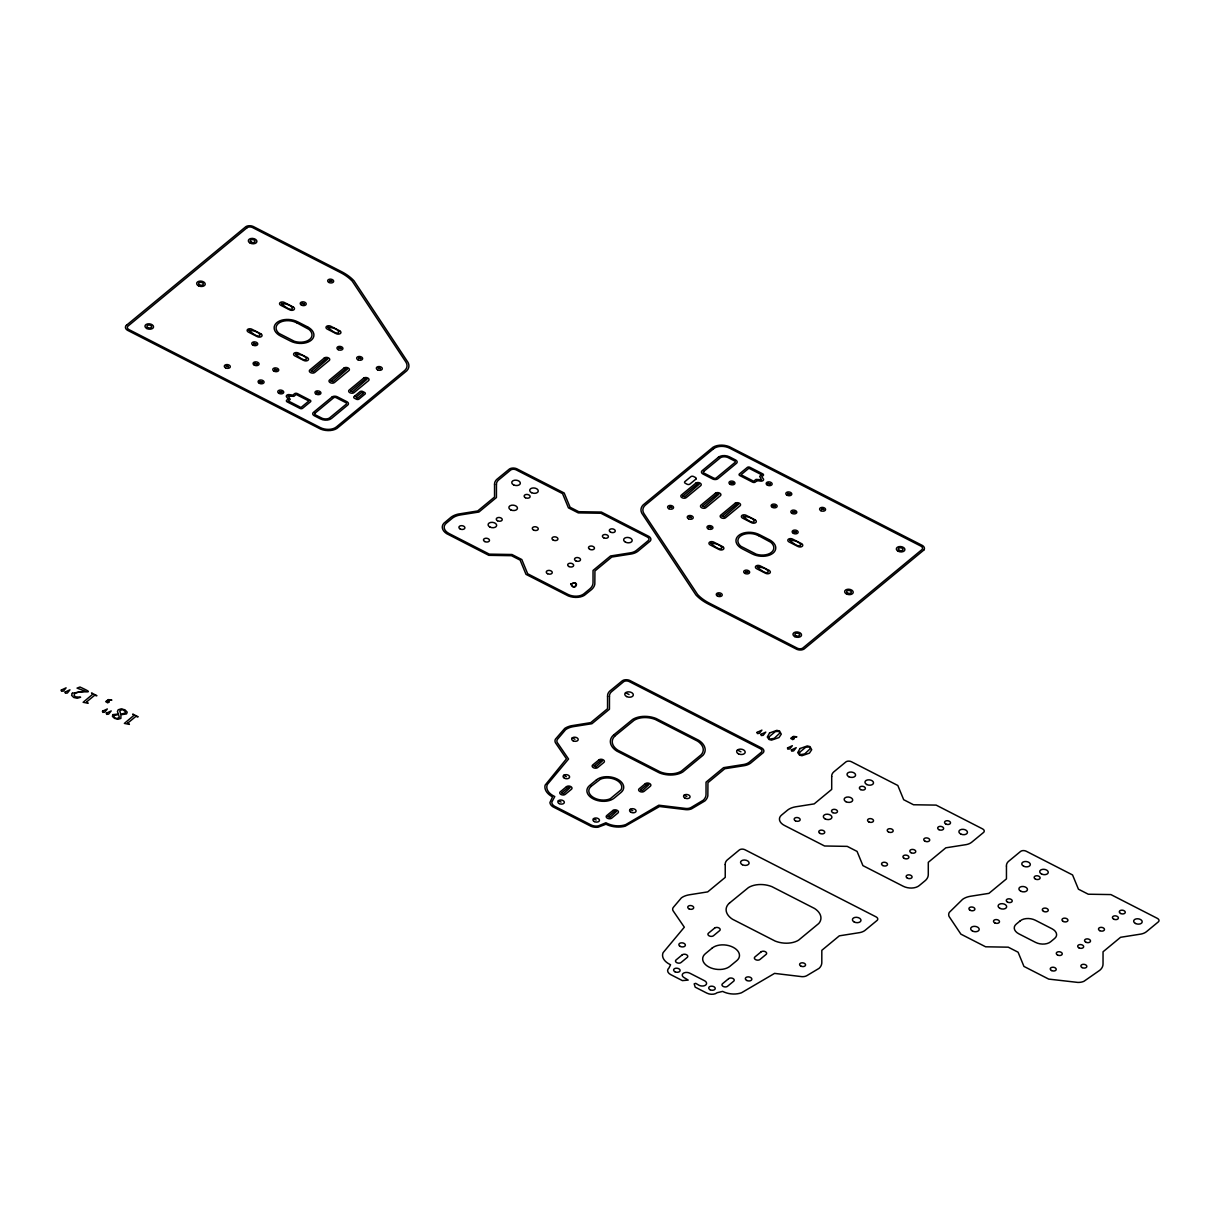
<?xml version="1.0" encoding="UTF-8"?>
<svg xmlns="http://www.w3.org/2000/svg" width="1220" height="1220" viewBox="0 0 1220 1220"><rect width="100%" height="100%" fill="white"/><g stroke="black" fill="none" stroke-linecap="round" stroke-linejoin="round"><path stroke-width="1.5" d="M761.585 474.748L759.694 476.334L761.478 479.734L755.988 479.414L753.716 481.259L740.997 474.748L748.897 468.236L761.585 474.733M625.54 692.731L629.062 694.531M737.429 750.025L740.937 751.81M572.271 737.886L574.94 739.259M684.145 795.165L686.814 796.538M563.67 775.341L566.354 776.698M630.16 809.378L632.829 810.736M558.424 800.701L561.093 802.058M593.545 818.681L596.214 820.038M494.542 484.63L494.542 497.028L477.706 510.951L458.125 514.093A20.13 12.536 6.9 0 0 451.08 517.173L443.775 523.334A13.481 8.403 6.9 0 0 446.642 533.659L488.808 555.329L511.454 555.695L520.147 560.148L526.003 574.361L568.322 595.955A13.481 8.403 6.9 0 0 584.41 595.329L591.349 589.733A20.069 12.49 6.9 0 0 594.826 584.075L594.933 570.975L611.769 557.052L631.03 554.033A14.899 9.272 6.9 0 0 638.029 551.15L650.245 541.009A5.963 3.721 6.9 0 0 648.964 536.449L601.399 512.064L578.783 511.699L570.091 507.245L564.204 493.017L516.609 468.678A5.963 3.721 6.9 0 0 509.502 468.953L496.769 479.414A14.991 9.333 6.9 0 0 494.618 483.15L494.542 484.63M496.449 484.752L496.433 497.546L478.911 512.034L460.626 514.916A18.163 11.3 6.9 0 0 452.589 518.012L446.245 523.258A11.575 7.198 6.9 0 0 449.112 533.537L489.327 554.139L511.973 554.505L521.809 559.538L527.665 573.751L567.91 594.369A11.575 7.198 6.9 0 0 583.953 593.759L589.763 588.94A18.163 11.3 6.9 0 0 593.027 582.687L593.042 570.457L610.549 555.969L629.672 552.95A13.008 8.098 6.9 0 0 636.474 550.342L648.278 540.597A4.056 2.516 6.9 0 0 647.271 536.998L600.88 513.254L578.265 512.888L568.428 507.855L562.557 493.627L516.182 469.883A4.056 2.516 6.9 0 0 510.57 470.096L498.37 480.177A13.008 8.098 6.9 0 0 496.449 484.752M607.56 696.315L607.545 708.713L590.709 722.636L571.143 725.778A20.115 12.52 6.9 0 0 564.738 728.416L555.436 739.167A9.059 5.643 6.9 0 0 555.542 742.904L566.461 758.84L545.111 785.161A18.407 11.468 6.9 0 0 551.257 796.141L552.538 796.858L549.93 802.546A9.333 5.81 6.9 0 0 552.95 806.816L591.014 826.306A9.333 5.81 6.9 0 0 598.09 827.206L605.989 824.232L607.377 824.872A18.407 11.468 6.9 0 0 625.22 826.184L659.547 806.511L685.945 809.668A9.059 5.643 6.9 0 0 691.557 808.86L704.885 800.945A20.13 12.536 6.9 0 0 707.844 795.776L707.951 782.66L724.787 768.737L744.047 765.718A14.96 9.318 6.9 0 0 750.574 763.186L763.247 752.694A5.963 3.721 6.9 0 0 761.981 748.134L629.627 680.363A5.963 3.721 6.9 0 0 622.505 680.638L609.771 691.099A14.991 9.333 6.9 0 0 607.636 694.836L607.56 696.315M609.466 696.437L609.451 709.232L591.929 723.719L573.644 726.601A18.163 11.3 6.9 0 0 565.607 729.697L557.631 739.106A7.091 4.407 6.9 0 0 557.311 742.599L568.566 759.023L547.338 784.49A16.5 10.263 6.9 0 0 553.819 796.065L554.78 796.553L551.867 802.028A7.412 4.621 6.9 0 0 554.993 806.466L591.059 824.933A7.412 4.621 6.9 0 0 598.425 825.864L605.913 822.737L606.889 823.241A16.5 10.263 6.9 0 0 625.692 824.613L658.785 805.215L685.975 808.479A7.091 4.407 6.9 0 0 691.115 807.457L703.284 800.183A18.163 11.3 6.9 0 0 706.029 794.372L706.044 782.142L723.567 767.654L742.69 764.635A13.008 8.098 6.9 0 0 749.065 762.347L761.28 752.283A4.056 2.516 6.9 0 0 760.274 748.683L629.2 681.568A4.056 2.516 6.9 0 0 623.572 681.782L611.388 691.862A13.008 8.098 6.9 0 0 609.466 696.437M725.229 864.614L725.229 877.394L707.707 891.881L689.422 894.779A18.163 11.3 6.9 0 0 681.385 897.874L673.409 907.284A7.091 4.407 6.9 0 0 673.089 910.776L684.328 927.2L663.1 952.668A16.5 10.263 6.9 0 0 669.582 964.242L670.558 964.73L668.941 968.039A7.412 4.621 6.9 0 0 670.771 974.643L682.407 980.605L688.187 980.102L684.298 977.723A4.819 3.004 6.9 0 1 683.108 973.438A4.819 3.004 6.9 0 1 689.788 973.179L704.535 980.727A4.819 3.004 6.9 0 1 705.724 985.013A4.819 3.004 6.9 0 1 699.045 985.272L695.705 983.335L694.18 983.838L695.187 987.148L706.837 993.111A7.412 4.621 6.9 0 0 717.116 992.714L722.652 991.403A16.5 10.263 6.9 0 0 741.47 992.79L774.563 973.392L801.753 976.64A7.091 4.407 6.9 0 0 806.893 975.619L819.062 968.36A18.163 11.3 6.9 0 0 821.807 962.549L821.822 950.319L839.345 935.831L858.453 932.812A13.008 8.098 6.9 0 0 864.843 930.524L877.043 920.46A4.056 2.516 6.9 0 0 876.052 916.861L744.962 849.745A4.056 2.516 6.9 0 0 739.35 849.959L727.15 860.039A13.008 8.098 6.9 0 0 725.229 864.614M831.704 776.606L831.704 789.401L814.182 803.888L795.897 806.771A18.163 11.3 6.9 0 0 787.861 809.882L781.517 815.112A11.575 7.198 6.9 0 0 784.369 825.406L824.583 845.994L847.229 846.375L857.065 851.407L862.921 865.62L903.166 886.223A11.575 7.198 6.9 0 0 919.209 885.613L925.019 880.809A18.163 11.3 6.9 0 0 928.283 874.557L928.298 862.311L945.82 847.824L964.928 844.819A13.008 8.098 6.9 0 0 971.73 842.196L983.534 832.467A4.056 2.516 6.9 0 0 982.527 828.868L936.136 805.109L913.521 804.758L903.684 799.71L897.813 785.482L851.453 761.753A4.056 2.516 6.9 0 0 845.826 761.966L833.626 772.031A13.008 8.098 6.9 0 0 831.704 776.606M1006.454 866.078L1006.454 878.873L988.932 893.36L970.632 896.243A18.163 11.3 6.9 0 0 962.611 899.338L949.343 912.346A10.919 6.801 6.9 0 0 949.084 916.495L960.887 934.139L985.623 946.796L1008.254 947.178L1018.09 952.21L1023.946 966.423L1048.697 979.096L1077.855 982.42A10.919 6.801 6.9 0 0 1083.985 981.276L1099.769 970.281A18.163 11.3 6.9 0 0 1103.032 964.029L1103.048 951.783L1120.57 937.295L1139.678 934.276A13.008 8.098 6.9 0 0 1146.48 931.668L1158.283 921.923A4.056 2.516 6.9 0 0 1157.277 918.324L1110.886 894.58L1088.27 894.214L1078.434 889.182L1072.563 874.953L1026.203 851.224A4.056 2.516 6.9 0 0 1020.576 851.438L1008.376 861.503A13.008 8.098 6.9 0 0 1006.454 866.078M570.945 584.258C575.413 591.959 579.21 579.18 570.945 584.258M768.981 736.895L769.561 739.122L774.242 738.344L779.748 733.205L779.046 731.375L775.386 731.573L768.981 736.895M799.42 752.481L800 754.707L804.681 753.929L810.171 748.775L809.485 746.96L805.825 747.159L799.42 752.481M86.635 701.881L88.16 703.269L83.143 702.293L92.522 694.409L91.531 692.945L96.914 695.705L94.504 695.385L86.635 701.881M127.871 722.987L129.396 724.39L124.379 723.399L133.758 715.515L132.767 714.066L138.15 716.811L135.755 716.491L127.871 722.987M112.85 714.615L112.408 716.399L114.543 718.366L118.096 719.251L120.856 718.412L120.963 714.737L126.544 713.913L127.2 712.16L124.913 709.796L121.146 708.881L118.203 709.765L117.425 711.489L118.309 714.051L112.85 714.615M72.285 693.219L71.614 695.339L73.734 697.474L77.195 698.267L80.642 697.23L75.426 696.833L74.039 695.308L74.771 693.585C81.42 689.193 98.546 695.553 79.986 687.028L77.058 688.111L85.064 691.13L72.285 693.219M288.286 396.149L290.207 399.397L288.301 400.983L301.004 407.495L308.889 400.983L296.17 394.472L293.913 396.332L288.286 396.149M226.295 366.152L228.369 366.595L226.295 366.152M249.124 330.361C262.254 343.003 264.511 330.849 249.124 330.361M253.729 343.46L255.819 343.903L253.729 343.46M255.056 363.438L257.145 363.88L255.056 363.438M281.53 303.582C294.676 316.209 296.933 304.054 281.53 303.582M260.058 381.601L262.147 382.043L260.058 381.601M274.744 369.477L276.833 369.919L274.744 369.477M302.209 303.414L304.283 303.856L302.209 303.414M279.731 391.666L281.82 392.108L279.731 391.666M295.575 354.151C308.706 366.778 310.963 354.623 295.575 354.151M329.644 280.737L331.733 281.179L329.644 280.737M311.313 370.88L313.296 371.581L327.707 359.061L325.77 358.878L311.313 370.88M327.982 327.356C341.234 340.106 343.14 327.722 327.982 327.356M316.925 392.459L319.015 392.901L316.925 392.459M338.931 347.959L341.02 348.401L338.931 347.959M330.971 380.945L332.953 381.646L347.38 369.126L345.428 368.943L330.971 380.945M358.634 358.055L360.723 358.497L358.634 358.055M350.643 391.01L352.626 391.727L367.037 379.191L365.1 379.008L350.643 391.01M378.307 368.12L380.396 368.562L378.307 368.12M571.021 584.014C574.346 592.981 581.361 579.271 571.021 584.014M561.718 792.756L563.503 793.656L569.969 787.739L568.23 787.373L561.718 792.756M669.567 507.001L671.64 507.444L669.567 507.001M682.819 496.021L684.801 496.723L699.212 484.203L697.26 484.02L682.819 496.021M594.14 765.962L595.924 766.877L602.39 760.96L600.652 760.578L594.14 765.962M689.224 517.082L691.313 517.524L689.224 517.082M702.476 506.087L704.458 506.788L718.87 494.268L716.933 494.085L702.476 506.087M708.942 527.162L711.031 527.604L708.942 527.162M608.17 816.531L609.954 817.446L616.42 811.529L614.682 811.147L608.17 816.531M730.948 482.662L733.037 483.105L730.948 482.662M710.94 543.205C724.085 555.847 726.342 543.693 710.94 543.205M722.149 516.151L724.131 516.853L738.542 504.333L736.59 504.15L722.149 516.151M640.591 789.752L642.376 790.652L648.842 784.735L647.103 784.369L640.591 789.752M743.361 516.426C756.491 529.068 758.749 516.899 743.361 516.426M718.214 594.384L720.303 594.826L718.214 594.384M768.142 483.455L770.232 483.898L768.142 483.455M745.664 571.707L747.753 572.149L745.664 571.707M773.129 505.659L775.218 506.102L773.129 505.659M757.391 566.995C770.537 579.637 772.794 567.468 757.391 566.995M787.8 493.52L789.889 493.963L787.8 493.52M792.802 511.699L794.891 512.141L792.802 511.699M789.813 540.201C802.943 552.843 805.215 540.689 789.813 540.201M794.128 531.661L796.218 532.103L794.128 531.661M821.578 508.984L823.668 509.426L821.578 508.984M65.148 692.045L65.438 693.25L67.374 693.036L69.952 689.818L65.148 692.045M106.399 713.166L106.674 714.371L108.61 714.158L111.203 710.924L106.399 713.166M760.975 734.333L761.25 735.538L763.186 735.324L765.779 732.107L760.975 734.333M791.399 749.919L791.688 751.124L793.61 750.91L796.202 747.692L791.399 749.919M61.274 690.062L61.534 691.267L63.501 691.069L66.094 687.836L61.274 690.062M102.51 711.184L102.785 712.373L104.752 712.19L107.329 708.957L102.51 711.184M757.086 732.366L757.361 733.555L759.328 733.372L761.905 730.124L757.086 732.366M787.525 747.936L787.784 749.126L789.752 748.943L792.344 745.71L787.525 747.936M109.037 701.912L107.726 702.872L105.698 701.607L108.443 699.609C118.508 700.905 102.388 698.953 109.037 701.912M794.037 738.679L792.741 739.625L790.697 738.359L793.442 736.377C803.507 737.673 787.388 735.706 794.037 738.679M114.268 715.454L113.689 716.765L114.939 718L117.135 718.534L119.301 717.268L118.508 714.539L114.268 715.454M125.675 711.489L124.898 713.12L120.734 714.249L119.758 711.016L122.076 709.476L125.675 711.489M769.576 732.945L767.288 737.033L769.073 739.518L771.513 740.128L778.985 737.566L781.273 734.15L779.549 731.009L776.85 730.353L769.576 732.945M800.015 748.531L797.727 752.618L799.496 755.104L801.952 755.714L809.424 753.136L811.696 749.721L809.973 746.594L807.289 745.938L800.015 748.531M591.212 786.29L589.58 788.135A13.13 8.174 6.9 0 0 594.384 798.017A13.13 8.174 6.9 0 0 610.274 798.734L621.01 789.874A13.13 8.174 6.9 0 0 616.207 779.992A13.13 8.174 6.9 0 0 600.316 779.275L591.212 786.29M126.453 325.282L126.087 325.633A5.963 3.721 6.9 0 0 127.353 330.208L320.677 429.135A13.557 8.433 6.9 0 0 336.857 428.51L406.748 370.819A16.394 10.202 6.9 0 0 408.075 362.492L353.983 280.783A45.46 28.304 6.9 0 0 341.569 271.663L253.013 226.371A5.963 3.721 6.9 0 0 245.891 226.63L126.453 325.282M314.989 413.199L314.821 413.351A1.86 1.159 6.9 0 0 315.217 414.769L322.171 418.292A6.085 3.797 6.9 0 0 329.446 418.018L346.327 404.11A1.86 1.159 6.9 0 0 345.946 402.676L336.003 397.598A1.86 1.159 6.9 0 0 333.777 397.674L314.989 413.199M703.711 471.484L703.559 471.637A1.86 1.159 6.9 0 0 703.955 473.055L713.883 478.149A1.86 1.159 6.9 0 0 716.109 478.057L735.065 462.395A1.86 1.159 6.9 0 0 734.669 460.962L727.715 457.439A6.085 3.797 6.9 0 0 720.456 457.713L703.711 471.484M613.721 734.897L612.532 736.041A19.596 12.2 6.9 0 0 616.695 751.032L659.395 772.9A19.596 12.2 6.9 0 0 682.773 772.016L702.979 755.317A19.596 12.2 6.9 0 0 698.816 740.326L656.101 718.473A19.596 12.2 6.9 0 0 632.722 719.358L613.721 734.897M615.307 735.66L614.224 736.727A17.675 11.01 6.9 0 0 617.976 750.254L660.279 771.909A17.675 11.01 6.9 0 0 681.37 771.101L701.286 754.646A17.675 11.01 6.9 0 0 697.535 741.12L655.231 719.464A17.675 11.01 6.9 0 0 634.141 720.273L615.307 735.66M923.799 550.098L803.995 649.101A5.963 3.721 6.9 0 1 796.873 649.375L708.332 604.068A45.46 28.304 6.9 0 1 695.918 594.948L641.812 513.239A16.394 10.202 6.9 0 1 643.138 504.928L713.029 447.221A13.557 8.433 6.9 0 1 729.209 446.611L922.534 545.538A5.963 3.721 6.9 0 1 923.799 550.098M729.484 903.074L728.294 904.218A19.596 12.2 6.9 0 0 732.457 919.209L775.173 941.077A19.596 12.2 6.9 0 0 798.551 940.193L818.757 923.494A19.596 12.2 6.9 0 0 814.594 908.503L771.879 886.635A19.596 12.2 6.9 0 0 748.5 887.535L729.484 903.074M356.179 396.912L357.429 398.284L363.423 393.328L361.669 392.413L356.179 396.912M354.623 396.119L353.952 396.668A2.013 1.25 6.9 0 0 354.379 398.208L356.469 399.275A2.013 1.25 6.9 0 0 358.863 399.184L365.1 394.029A2.013 1.25 6.9 0 0 364.673 392.489L362.813 391.529A2.013 1.25 6.9 0 0 360.037 391.635L354.623 396.119M695.934 479.063L689.864 484.111A2.013 1.25 6.9 0 1 687.073 484.218L685.213 483.242A2.013 1.25 6.9 0 1 684.786 481.702L691.023 476.547A2.013 1.25 6.9 0 1 693.433 476.456L695.507 477.523A2.013 1.25 6.9 0 1 695.934 479.063M288.118 399.031L286.624 400.282A2.013 1.25 6.9 0 0 287.051 401.822L300.074 408.486A2.013 1.25 6.9 0 0 302.469 408.395L310.444 401.822A2.013 1.25 6.9 0 0 310.337 400.297L297.344 393.587A2.013 1.25 6.9 0 0 294.569 393.694L292.876 395.097L288.774 394.563A3.004 1.876 6.9 0 0 286.349 396.561L288.118 399.031M757.025 480.634L755.332 482.037A2.013 1.25 6.9 0 1 752.542 482.144L739.564 475.449A2.013 1.25 6.9 0 1 739.442 473.909L747.418 467.336A2.013 1.25 6.9 0 1 749.812 467.245L762.851 473.924A2.013 1.25 6.9 0 1 763.278 475.464L761.768 476.7L763.552 479.17A3.004 1.876 6.9 0 1 761.127 481.168L757.025 480.634M246.974 227.789L128.054 326.045A4.056 2.516 6.9 0 0 129.046 329.644L320.265 427.549A11.636 7.244 6.9 0 0 336.4 426.924L404.445 370.697A14.472 9.013 6.9 0 0 405.833 361.989L352.305 281.24A43.401 27.023 6.9 0 0 340.441 272.548L252.586 227.576A4.056 2.516 6.9 0 0 246.974 227.789M324.276 358.024L309.865 369.919A3.004 1.876 6.9 0 0 310.612 372.603A3.004 1.876 6.9 0 0 314.79 372.435L329.187 360.54A3.004 1.876 6.9 0 0 328.454 357.856A3.004 1.876 6.9 0 0 324.276 358.024M343.948 368.089L329.537 380A3.004 1.876 6.9 0 0 330.269 382.668A3.004 1.876 6.9 0 0 334.448 382.516L348.859 370.606A3.004 1.876 6.9 0 0 348.112 367.921A3.004 1.876 6.9 0 0 343.948 368.089M332.069 396.988L313.387 412.421A3.782 2.349 6.9 0 0 314.318 415.776L320.402 418.887A8.006 4.987 6.9 0 0 331.504 418.475L347.776 405.025A3.782 2.349 6.9 0 0 346.846 401.67L337.299 396.79A3.782 2.349 6.9 0 0 332.069 396.988M363.606 378.154L349.194 390.064A3.004 1.876 6.9 0 0 349.942 392.733A3.004 1.876 6.9 0 0 354.12 392.581L368.516 380.671A3.004 1.876 6.9 0 0 367.784 378.002A3.004 1.876 6.9 0 0 363.606 378.154M713.502 448.808L645.441 505.049A14.472 9.013 6.9 0 0 644.053 513.742L697.596 594.491A43.401 27.023 6.9 0 0 709.445 603.183L797.301 648.171A4.056 2.516 6.9 0 0 802.912 647.957L921.832 549.686A4.056 2.516 6.9 0 0 920.841 546.087L729.636 448.197A11.636 7.244 6.9 0 0 713.502 448.808M718.397 457.271L702.125 470.707A3.782 2.349 6.9 0 0 703.055 474.061L712.587 478.957A3.782 2.349 6.9 0 0 717.817 478.758L736.499 463.31A3.782 2.349 6.9 0 0 735.568 459.955L729.484 456.844A8.006 4.987 6.9 0 0 718.397 457.271M695.781 483.166L681.37 495.061A3.004 1.876 6.9 0 0 682.117 497.745A3.004 1.876 6.9 0 0 686.28 497.577L700.692 485.682A3.004 1.876 6.9 0 0 699.944 482.998A3.004 1.876 6.9 0 0 695.781 483.166M715.438 493.231L701.027 505.126A3.004 1.876 6.9 0 0 701.774 507.81A3.004 1.876 6.9 0 0 705.953 507.657L720.364 495.747A3.004 1.876 6.9 0 0 719.617 493.063A3.004 1.876 6.9 0 0 715.438 493.231M735.111 503.296L720.7 515.206A3.004 1.876 6.9 0 0 721.447 517.875A3.004 1.876 6.9 0 0 725.61 517.722L740.021 505.812A3.004 1.876 6.9 0 0 739.274 503.143A3.004 1.876 6.9 0 0 735.111 503.296M566.461 786.687L560.285 791.795A3.065 1.906 6.9 0 0 561.032 794.51A3.065 1.906 6.9 0 0 565.272 794.342L571.448 789.248A3.065 1.906 6.9 0 0 570.701 786.519A3.065 1.906 6.9 0 0 566.461 786.687M598.867 759.908L592.691 765.001A3.065 1.906 6.9 0 0 593.454 767.716A3.065 1.906 6.9 0 0 597.693 767.563L603.87 762.454A3.065 1.906 6.9 0 0 603.107 759.74A3.065 1.906 6.9 0 0 598.867 759.908M596.443 779.885L589.58 785.543A15.052 9.379 6.9 0 0 593.286 798.932A15.052 9.379 6.9 0 0 614.163 798.139L621.026 792.466A15.052 9.379 6.9 0 0 617.305 779.077A15.052 9.379 6.9 0 0 596.443 779.885M612.913 810.476L606.736 815.57A3.065 1.906 6.9 0 0 607.484 818.284A3.065 1.906 6.9 0 0 611.723 818.132L617.899 813.023A3.065 1.906 6.9 0 0 617.152 810.309A3.065 1.906 6.9 0 0 612.913 810.476M645.319 783.682L639.158 788.791A3.065 1.906 6.9 0 0 639.905 791.505A3.065 1.906 6.9 0 0 644.145 791.338L650.321 786.244A3.065 1.906 6.9 0 0 649.574 783.514A3.065 1.906 6.9 0 0 645.319 783.682M682.224 954.863L676.048 959.957A3.065 1.906 6.9 0 0 676.81 962.687A3.065 1.906 6.9 0 0 681.05 962.519L687.226 957.41A3.065 1.906 6.9 0 0 686.463 954.696A3.065 1.906 6.9 0 0 682.224 954.863M714.645 928.069L708.469 933.178A3.065 1.906 6.9 0 0 709.216 935.893A3.065 1.906 6.9 0 0 713.471 935.74L719.632 930.631A3.065 1.906 6.9 0 0 718.885 927.917A3.065 1.906 6.9 0 0 714.645 928.069M712.205 948.047L705.343 953.72A15.052 9.379 6.9 0 0 709.064 967.094A15.052 9.379 6.9 0 0 729.926 966.301L736.788 960.643A15.052 9.379 6.9 0 0 733.083 947.254A15.052 9.379 6.9 0 0 712.205 948.047M728.675 978.638L722.499 983.747A3.065 1.906 6.9 0 0 723.262 986.462A3.065 1.906 6.9 0 0 727.501 986.309L733.678 981.2A3.065 1.906 6.9 0 0 732.915 978.486A3.065 1.906 6.9 0 0 728.675 978.638M761.097 951.859L754.921 956.953A3.065 1.906 6.9 0 0 755.683 959.682A3.065 1.906 6.9 0 0 759.923 959.515L766.099 954.406A3.065 1.906 6.9 0 0 765.337 951.691A3.065 1.906 6.9 0 0 761.097 951.859M1020.24 920.826L1016.199 924.165A10.904 6.786 6.9 0 0 1018.883 933.849L1035.505 942.359A10.904 6.786 6.9 0 0 1050.618 941.794L1054.659 938.439A10.904 6.786 6.9 0 0 1051.976 928.755L1035.353 920.246A10.904 6.786 6.9 0 0 1020.24 920.826M296.704 322.781L293.562 321.531A13.13 8.174 6.9 0 0 278.404 323.437A13.13 8.174 6.9 0 0 279.121 333.472L294.493 341.341A13.13 8.174 6.9 0 0 309.666 339.435A13.13 8.174 6.9 0 0 308.95 329.4L296.704 322.781M758.535 535.656L755.393 534.39A13.13 8.174 6.9 0 0 740.22 536.297A13.13 8.174 6.9 0 0 740.952 546.331L756.324 554.216A13.13 8.174 6.9 0 0 771.497 552.309A13.13 8.174 6.9 0 0 770.765 542.275L758.535 535.656M755.012 519.827L746.152 515.297A3.065 1.906 6.9 0 0 741.912 515.465A3.065 1.906 6.9 0 0 742.675 518.18L751.52 522.709A3.065 1.906 6.9 0 0 755.759 522.557A3.065 1.906 6.9 0 0 755.012 519.827M801.464 543.617L792.603 539.087A3.065 1.906 6.9 0 0 788.364 539.24A3.065 1.906 6.9 0 0 789.126 541.97L797.971 546.499A3.065 1.906 6.9 0 0 802.211 546.331A3.065 1.906 6.9 0 0 801.464 543.617M769.347 539.728L759.526 534.695A15.052 9.379 6.9 0 0 738.649 535.488A15.052 9.379 6.9 0 0 742.37 548.878L752.191 553.91A15.052 9.379 6.9 0 0 773.068 553.117A15.052 9.379 6.9 0 0 769.347 539.728M293.181 306.983L284.336 302.453A3.065 1.906 6.9 0 0 280.097 302.621A3.065 1.906 6.9 0 0 280.844 305.335L289.704 309.865A3.065 1.906 6.9 0 0 293.944 309.697A3.065 1.906 6.9 0 0 293.181 306.983M339.633 330.772L330.788 326.243A3.065 1.906 6.9 0 0 326.548 326.396A3.065 1.906 6.9 0 0 327.296 329.11L336.156 333.655A3.065 1.906 6.9 0 0 340.395 333.487A3.065 1.906 6.9 0 0 339.633 330.772M307.531 326.868L297.695 321.836A15.052 9.379 6.9 0 0 276.833 322.629A15.052 9.379 6.9 0 0 280.539 336.003L290.375 341.036A15.052 9.379 6.9 0 0 311.237 340.243A15.052 9.379 6.9 0 0 307.531 326.868M722.591 546.621L713.746 542.092A3.065 1.906 6.9 0 0 709.506 542.244A3.065 1.906 6.9 0 0 710.253 544.974L719.098 549.503A3.065 1.906 6.9 0 0 723.338 549.336A3.065 1.906 6.9 0 0 722.591 546.621M769.042 570.396L760.197 565.866A3.065 1.906 6.9 0 0 755.958 566.034A3.065 1.906 6.9 0 0 756.705 568.749L765.565 573.278A3.065 1.906 6.9 0 0 769.805 573.125A3.065 1.906 6.9 0 0 769.042 570.396M260.76 333.777L251.915 329.248A3.065 1.906 6.9 0 0 247.675 329.4A3.065 1.906 6.9 0 0 248.438 332.114L257.283 336.644A3.065 1.906 6.9 0 0 261.522 336.491A3.065 1.906 6.9 0 0 260.76 333.777M307.226 357.551L298.366 353.022A3.065 1.906 6.9 0 0 294.127 353.19A3.065 1.906 6.9 0 0 294.889 355.904L303.734 360.434A3.065 1.906 6.9 0 0 307.974 360.266A3.065 1.906 6.9 0 0 307.226 357.551M972.493 931.058A4.3 2.669 6.9 0 0 979.202 929.579A4.3 2.669 6.9 0 0 973.133 926.468A4.3 2.669 6.9 0 0 972.493 931.058M1007.537 902.114A3.004 1.876 6.9 0 0 1012.234 901.077A3.004 1.876 6.9 0 0 1007.979 898.896A3.004 1.876 6.9 0 0 1007.537 902.114M1113.692 919.148A3.004 1.876 6.9 0 0 1118.389 918.111A3.004 1.876 6.9 0 0 1114.134 915.93A3.004 1.876 6.9 0 0 1113.692 919.148M1135.485 923.479A4.3 2.669 6.9 0 0 1142.195 922.015A4.3 2.669 6.9 0 0 1136.125 918.889A4.3 2.669 6.9 0 0 1135.485 923.479M1023.611 866.2A4.3 2.669 6.9 0 0 1030.321 864.721A4.3 2.669 6.9 0 0 1024.251 861.61A4.3 2.669 6.9 0 0 1023.611 866.2M1120.57 913.475A3.004 1.876 6.9 0 0 1125.267 912.438A3.004 1.876 6.9 0 0 1121.012 910.257A3.004 1.876 6.9 0 0 1120.57 913.475M1041.544 874.008A4.3 2.669 6.9 0 0 1048.255 872.529A4.3 2.669 6.9 0 0 1042.185 869.418A4.3 2.669 6.9 0 0 1041.544 874.008M1035.414 879.071A3.004 1.876 6.9 0 0 1040.126 878.034A3.004 1.876 6.9 0 0 1035.856 875.853A3.004 1.876 6.9 0 0 1035.414 879.071M1082.14 967.612A3.004 1.876 6.9 0 0 1086.837 966.576A3.004 1.876 6.9 0 0 1082.582 964.395A3.004 1.876 6.9 0 0 1082.14 967.612M994.773 922.884A3.004 1.876 6.9 0 0 999.485 921.847A3.004 1.876 6.9 0 0 995.215 919.666A3.004 1.876 6.9 0 0 994.773 922.884M1099.769 930.662A3.004 1.876 6.9 0 0 1104.466 929.625A3.004 1.876 6.9 0 0 1100.211 927.444A3.004 1.876 6.9 0 0 1099.769 930.662M1085.815 942.191A3.004 1.876 6.9 0 0 1090.512 941.154A3.004 1.876 6.9 0 0 1086.257 938.973A3.004 1.876 6.9 0 0 1085.815 942.191M970.19 910.303A3.004 1.876 6.9 0 0 974.902 909.266A3.004 1.876 6.9 0 0 970.647 907.085A3.004 1.876 6.9 0 0 970.19 910.303M1020.744 891.195A4.3 2.669 6.9 0 0 1027.453 889.715A4.3 2.669 6.9 0 0 1021.384 886.604A4.3 2.669 6.9 0 0 1020.744 891.195M1063.245 921.451A3.004 1.876 6.9 0 0 1067.942 920.414A3.004 1.876 6.9 0 0 1063.688 918.233A3.004 1.876 6.9 0 0 1063.245 921.451M1078.953 947.864A3.004 1.876 6.9 0 0 1083.665 946.827A3.004 1.876 6.9 0 0 1079.41 944.646A3.004 1.876 6.9 0 0 1078.953 947.864M999.942 908.381A4.3 2.669 6.9 0 0 1006.653 906.902A4.3 2.669 6.9 0 0 1000.568 903.791A4.3 2.669 6.9 0 0 999.942 908.381M1043.573 911.386A3.004 1.876 6.9 0 0 1048.27 910.349A3.004 1.876 6.9 0 0 1044.015 908.168A3.004 1.876 6.9 0 0 1043.573 911.386M1051.518 970.54A3.004 1.876 6.9 0 0 1056.215 969.503A3.004 1.876 6.9 0 0 1051.96 967.323A3.004 1.876 6.9 0 0 1051.518 970.54M1057.557 955.031A3.004 1.876 6.9 0 0 1062.254 953.994A3.004 1.876 6.9 0 0 1057.999 951.813A3.004 1.876 6.9 0 0 1057.557 955.031M742.385 864.736A4.3 2.669 6.9 0 0 749.095 863.257A4.3 2.669 6.9 0 0 743.01 860.146A4.3 2.669 6.9 0 0 742.385 864.736M746.731 980.453A3.264 2.028 6.9 0 0 751.84 979.324A3.264 2.028 6.9 0 0 747.22 976.961A3.264 2.028 6.9 0 0 746.731 980.453M689.01 908.854A3.004 1.876 6.9 0 0 693.707 907.817A3.004 1.876 6.9 0 0 689.452 905.636A3.004 1.876 6.9 0 0 689.01 908.854M854.259 922.015A4.3 2.669 6.9 0 0 860.969 920.536A4.3 2.669 6.9 0 0 854.885 917.425A4.3 2.669 6.9 0 0 854.259 922.015M800.869 966.118A3.004 1.876 6.9 0 0 805.566 965.081A3.004 1.876 6.9 0 0 801.311 962.9A3.004 1.876 6.9 0 0 800.869 966.118M680.257 946.415A3.264 2.028 6.9 0 0 685.365 945.286A3.264 2.028 6.9 0 0 680.745 942.923A3.264 2.028 6.9 0 0 680.257 946.415M710.116 989.755A3.264 2.028 6.9 0 0 715.225 988.627A3.264 2.028 6.9 0 0 710.604 986.263A3.264 2.028 6.9 0 0 710.116 989.755M674.995 971.776A3.264 2.028 6.9 0 0 680.104 970.647A3.264 2.028 6.9 0 0 675.483 968.284A3.264 2.028 6.9 0 0 674.995 971.776M225.578 367.876A3.004 1.876 6.9 0 0 230.29 366.839A3.004 1.876 6.9 0 0 226.035 364.658A3.004 1.876 6.9 0 0 225.578 367.876M198.494 285.815A4.3 2.669 6.9 0 0 205.204 284.336A4.3 2.669 6.9 0 0 199.135 281.225A4.3 2.669 6.9 0 0 198.494 285.815M253.028 345.184A3.004 1.876 6.9 0 0 257.74 344.147A3.004 1.876 6.9 0 0 253.47 341.966A3.004 1.876 6.9 0 0 253.028 345.184M301.492 305.137A3.004 1.876 6.9 0 0 306.205 304.1A3.004 1.876 6.9 0 0 301.95 301.919A3.004 1.876 6.9 0 0 301.492 305.137M250.176 243.115A4.3 2.669 6.9 0 0 256.886 241.636A4.3 2.669 6.9 0 0 250.817 238.525A4.3 2.669 6.9 0 0 250.176 243.115M328.942 282.46A3.004 1.876 6.9 0 0 333.655 281.423A3.004 1.876 6.9 0 0 329.385 279.243A3.004 1.876 6.9 0 0 328.942 282.46M146.812 328.531A4.3 2.669 6.9 0 0 153.537 327.051A4.3 2.669 6.9 0 0 147.452 323.94A4.3 2.669 6.9 0 0 146.812 328.531M274.042 371.2A3.004 1.876 6.9 0 0 278.739 370.163A3.004 1.876 6.9 0 0 274.485 367.983A3.004 1.876 6.9 0 0 274.042 371.2M338.23 349.683A3.004 1.876 6.9 0 0 342.927 348.645A3.004 1.876 6.9 0 0 338.672 346.465A3.004 1.876 6.9 0 0 338.23 349.683M316.224 394.182A3.004 1.876 6.9 0 0 320.921 393.145A3.004 1.876 6.9 0 0 316.666 390.964A3.004 1.876 6.9 0 0 316.224 394.182M259.357 383.324A3.004 1.876 6.9 0 0 264.069 382.287A3.004 1.876 6.9 0 0 259.799 380.106A3.004 1.876 6.9 0 0 259.357 383.324M279.029 393.389A3.004 1.876 6.9 0 0 283.726 392.352A3.004 1.876 6.9 0 0 279.471 390.171A3.004 1.876 6.9 0 0 279.029 393.389M254.355 365.161A3.004 1.876 6.9 0 0 259.067 364.124A3.004 1.876 6.9 0 0 254.812 361.943A3.004 1.876 6.9 0 0 254.355 365.161M377.605 369.843A3.004 1.876 6.9 0 0 382.302 368.806A3.004 1.876 6.9 0 0 378.048 366.625A3.004 1.876 6.9 0 0 377.605 369.843M357.933 359.778A3.004 1.876 6.9 0 0 362.645 358.741A3.004 1.876 6.9 0 0 358.375 356.56A3.004 1.876 6.9 0 0 357.933 359.778M251.274 242.2A2.364 1.479 6.9 0 0 254.98 241.392A2.364 1.479 6.9 0 0 251.625 239.669A2.364 1.479 6.9 0 0 251.274 242.2M199.592 284.916A2.364 1.479 6.9 0 0 203.298 284.092A2.364 1.479 6.9 0 0 199.943 282.384A2.364 1.479 6.9 0 0 199.592 284.916M147.925 327.616A2.364 1.479 6.9 0 0 151.615 326.808A2.364 1.479 6.9 0 0 148.26 325.084A2.364 1.479 6.9 0 0 147.925 327.616M846.497 593.972A4.3 2.669 6.9 0 0 853.207 592.493A4.3 2.669 6.9 0 0 847.122 589.367A4.3 2.669 6.9 0 0 846.497 593.972M793.427 533.384A3.004 1.876 6.9 0 0 798.139 532.347A3.004 1.876 6.9 0 0 793.869 530.166A3.004 1.876 6.9 0 0 793.427 533.384M744.962 573.43A3.004 1.876 6.9 0 0 749.659 572.393A3.004 1.876 6.9 0 0 745.405 570.213A3.004 1.876 6.9 0 0 744.962 573.43M794.815 636.672A4.3 2.669 6.9 0 0 801.525 635.193A4.3 2.669 6.9 0 0 795.455 632.082A4.3 2.669 6.9 0 0 794.815 636.672M717.512 596.107A3.004 1.876 6.9 0 0 722.225 595.07A3.004 1.876 6.9 0 0 717.955 592.905A3.004 1.876 6.9 0 0 717.512 596.107M820.877 510.707A3.004 1.876 6.9 0 0 825.574 509.67A3.004 1.876 6.9 0 0 821.319 507.489A3.004 1.876 6.9 0 0 820.877 510.707M898.179 551.257A4.3 2.669 6.9 0 0 904.889 549.778A4.3 2.669 6.9 0 0 898.804 546.667A4.3 2.669 6.9 0 0 898.179 551.257M772.428 507.383A3.004 1.876 6.9 0 0 777.125 506.346A3.004 1.876 6.9 0 0 772.87 504.165A3.004 1.876 6.9 0 0 772.428 507.383M708.24 528.885A3.004 1.876 6.9 0 0 712.938 527.848A3.004 1.876 6.9 0 0 708.683 525.683A3.004 1.876 6.9 0 0 708.24 528.885M730.246 484.386A3.004 1.876 6.9 0 0 734.943 483.349A3.004 1.876 6.9 0 0 730.688 481.168A3.004 1.876 6.9 0 0 730.246 484.386M787.098 495.244A3.004 1.876 6.9 0 0 791.795 494.207A3.004 1.876 6.9 0 0 787.54 492.026A3.004 1.876 6.9 0 0 787.098 495.244M767.441 485.179A3.004 1.876 6.9 0 0 772.138 484.142A3.004 1.876 6.9 0 0 767.883 481.961A3.004 1.876 6.9 0 0 767.441 485.179M792.1 513.422A3.004 1.876 6.9 0 0 796.797 512.385A3.004 1.876 6.9 0 0 792.543 510.204A3.004 1.876 6.9 0 0 792.1 513.422M668.865 508.725A3.004 1.876 6.9 0 0 673.562 507.688A3.004 1.876 6.9 0 0 669.307 505.522A3.004 1.876 6.9 0 0 668.865 508.725M688.522 518.805A3.004 1.876 6.9 0 0 693.219 517.768A3.004 1.876 6.9 0 0 688.964 515.587A3.004 1.876 6.9 0 0 688.522 518.805M847.595 593.057A2.364 1.479 6.9 0 0 851.301 592.249A2.364 1.479 6.9 0 0 847.946 590.526A2.364 1.479 6.9 0 0 847.595 593.057M795.913 635.757A2.364 1.479 6.9 0 0 799.619 634.949A2.364 1.479 6.9 0 0 796.263 633.226A2.364 1.479 6.9 0 0 795.913 635.757M899.277 550.357A2.364 1.479 6.9 0 0 902.968 549.534A2.364 1.479 6.9 0 0 899.628 547.826A2.364 1.479 6.9 0 0 899.277 550.357M832.787 812.642A3.004 1.876 6.9 0 0 837.484 811.605A3.004 1.876 6.9 0 0 833.229 809.424A3.004 1.876 6.9 0 0 832.787 812.642M888.495 831.979A3.004 1.876 6.9 0 0 893.192 830.942A3.004 1.876 6.9 0 0 888.938 828.761A3.004 1.876 6.9 0 0 888.495 831.979M795.44 820.831A3.004 1.876 6.9 0 0 800.152 819.794A3.004 1.876 6.9 0 0 795.897 817.613A3.004 1.876 6.9 0 0 795.44 820.831M904.203 858.392A3.004 1.876 6.9 0 0 908.915 857.355A3.004 1.876 6.9 0 0 904.66 855.174A3.004 1.876 6.9 0 0 904.203 858.392M911.065 852.719A3.004 1.876 6.9 0 0 915.762 851.682A3.004 1.876 6.9 0 0 911.508 849.501A3.004 1.876 6.9 0 0 911.065 852.719M868.823 821.914A3.004 1.876 6.9 0 0 873.52 820.877A3.004 1.876 6.9 0 0 869.265 818.696A3.004 1.876 6.9 0 0 868.823 821.914M860.664 789.599A3.004 1.876 6.9 0 0 865.376 788.562A3.004 1.876 6.9 0 0 861.106 786.381A3.004 1.876 6.9 0 0 860.664 789.599M938.942 829.676A3.004 1.876 6.9 0 0 943.639 828.639A3.004 1.876 6.9 0 0 939.385 826.459A3.004 1.876 6.9 0 0 938.942 829.676M945.82 824.019A3.004 1.876 6.9 0 0 950.517 822.981A3.004 1.876 6.9 0 0 946.262 820.801A3.004 1.876 6.9 0 0 945.82 824.019M866.795 784.536A4.3 2.669 6.9 0 0 873.505 783.057A4.3 2.669 6.9 0 0 867.435 779.946A4.3 2.669 6.9 0 0 866.795 784.536M845.994 801.723A4.3 2.669 6.9 0 0 852.704 800.244A4.3 2.669 6.9 0 0 846.634 797.133A4.3 2.669 6.9 0 0 845.994 801.723M925.019 841.205A3.004 1.876 6.9 0 0 929.716 840.168A3.004 1.876 6.9 0 0 925.462 837.987A3.004 1.876 6.9 0 0 925.019 841.205M825.193 818.925A4.3 2.669 6.9 0 0 831.903 817.446A4.3 2.669 6.9 0 0 825.818 814.319A4.3 2.669 6.9 0 0 825.193 818.925M960.735 834.022A4.3 2.669 6.9 0 0 967.445 832.543A4.3 2.669 6.9 0 0 961.375 829.432A4.3 2.669 6.9 0 0 960.735 834.022M907.39 878.141A3.004 1.876 6.9 0 0 912.087 877.104A3.004 1.876 6.9 0 0 907.832 874.938A3.004 1.876 6.9 0 0 907.39 878.141M848.861 776.743A4.3 2.669 6.9 0 0 855.571 775.264A4.3 2.669 6.9 0 0 849.501 772.153A4.3 2.669 6.9 0 0 848.861 776.743M820.023 833.428A3.004 1.876 6.9 0 0 824.735 832.391A3.004 1.876 6.9 0 0 820.48 830.21A3.004 1.876 6.9 0 0 820.023 833.428M882.807 865.559A3.004 1.876 6.9 0 0 887.504 864.522A3.004 1.876 6.9 0 0 883.249 862.342A3.004 1.876 6.9 0 0 882.807 865.559M547.551 573.705A3.004 1.876 6.9 0 0 552.248 572.668A3.004 1.876 6.9 0 0 547.993 570.487A3.004 1.876 6.9 0 0 547.551 573.705M497.531 520.772A3.004 1.876 6.9 0 0 502.228 519.735A3.004 1.876 6.9 0 0 497.974 517.57A3.004 1.876 6.9 0 0 497.531 520.772M553.224 540.109A3.004 1.876 6.9 0 0 557.937 539.072A3.004 1.876 6.9 0 0 553.682 536.907A3.004 1.876 6.9 0 0 553.224 540.109M568.947 566.538A3.004 1.876 6.9 0 0 573.659 565.5A3.004 1.876 6.9 0 0 569.389 563.32A3.004 1.876 6.9 0 0 568.947 566.538M460.184 528.977A3.004 1.876 6.9 0 0 464.896 527.94A3.004 1.876 6.9 0 0 460.626 525.759A3.004 1.876 6.9 0 0 460.184 528.977M533.567 530.044A3.004 1.876 6.9 0 0 538.264 529.007A3.004 1.876 6.9 0 0 534.009 526.826A3.004 1.876 6.9 0 0 533.567 530.044M525.408 497.729A3.004 1.876 6.9 0 0 530.105 496.708A3.004 1.876 6.9 0 0 525.851 494.527A3.004 1.876 6.9 0 0 525.408 497.729M575.794 560.849A3.004 1.876 6.9 0 0 580.506 559.812A3.004 1.876 6.9 0 0 576.252 557.631A3.004 1.876 6.9 0 0 575.794 560.849M610.564 532.149A3.004 1.876 6.9 0 0 615.261 531.112A3.004 1.876 6.9 0 0 611.006 528.931A3.004 1.876 6.9 0 0 610.564 532.149M603.687 537.807A3.004 1.876 6.9 0 0 608.383 536.769A3.004 1.876 6.9 0 0 604.129 534.589A3.004 1.876 6.9 0 0 603.687 537.807M531.539 492.666A4.3 2.669 6.9 0 0 538.249 491.187A4.3 2.669 6.9 0 0 532.179 488.076A4.3 2.669 6.9 0 0 531.539 492.666M589.763 549.336A3.004 1.876 6.9 0 0 594.46 548.298A3.004 1.876 6.9 0 0 590.205 546.118A3.004 1.876 6.9 0 0 589.763 549.336M510.738 509.868A4.3 2.669 6.9 0 0 517.448 508.389A4.3 2.669 6.9 0 0 511.378 505.263A4.3 2.669 6.9 0 0 510.738 509.868M625.479 542.153A4.3 2.669 6.9 0 0 632.189 540.673A4.3 2.669 6.9 0 0 626.119 537.562A4.3 2.669 6.9 0 0 625.479 542.153M489.937 527.055A4.3 2.669 6.9 0 0 496.647 525.576A4.3 2.669 6.9 0 0 490.562 522.465A4.3 2.669 6.9 0 0 489.937 527.055M513.605 484.874A4.3 2.669 6.9 0 0 520.315 483.394A4.3 2.669 6.9 0 0 514.23 480.283A4.3 2.669 6.9 0 0 513.605 484.874M484.767 541.558A3.004 1.876 6.9 0 0 489.479 540.521A3.004 1.876 6.9 0 0 485.209 538.34A3.004 1.876 6.9 0 0 484.767 541.558M594.338 821.578A3.264 2.028 6.9 0 0 599.447 820.465A3.264 2.028 6.9 0 0 594.826 818.086A3.264 2.028 6.9 0 0 594.338 821.578M630.969 812.276A3.264 2.028 6.9 0 0 636.077 811.163A3.264 2.028 6.9 0 0 631.457 808.784A3.264 2.028 6.9 0 0 630.969 812.276M738.481 753.838A4.3 2.669 6.9 0 0 745.191 752.359A4.3 2.669 6.9 0 0 739.122 749.248A4.3 2.669 6.9 0 0 738.481 753.838M684.954 798.078A3.264 2.028 6.9 0 0 690.062 796.95A3.264 2.028 6.9 0 0 685.442 794.586A3.264 2.028 6.9 0 0 684.954 798.078M573.08 740.799A3.264 2.028 6.9 0 0 578.188 739.671A3.264 2.028 6.9 0 0 573.553 737.307A3.264 2.028 6.9 0 0 573.08 740.799M626.607 696.559A4.3 2.669 6.9 0 0 633.317 695.08A4.3 2.669 6.9 0 0 627.248 691.969A4.3 2.669 6.9 0 0 626.607 696.559M564.479 778.238A3.264 2.028 6.9 0 0 569.587 777.125A3.264 2.028 6.9 0 0 564.967 774.746A3.264 2.028 6.9 0 0 564.479 778.238M559.217 803.599A3.264 2.028 6.9 0 0 564.326 802.47A3.264 2.028 6.9 0 0 559.705 800.106A3.264 2.028 6.9 0 0 559.217 803.599"/></g></svg>
